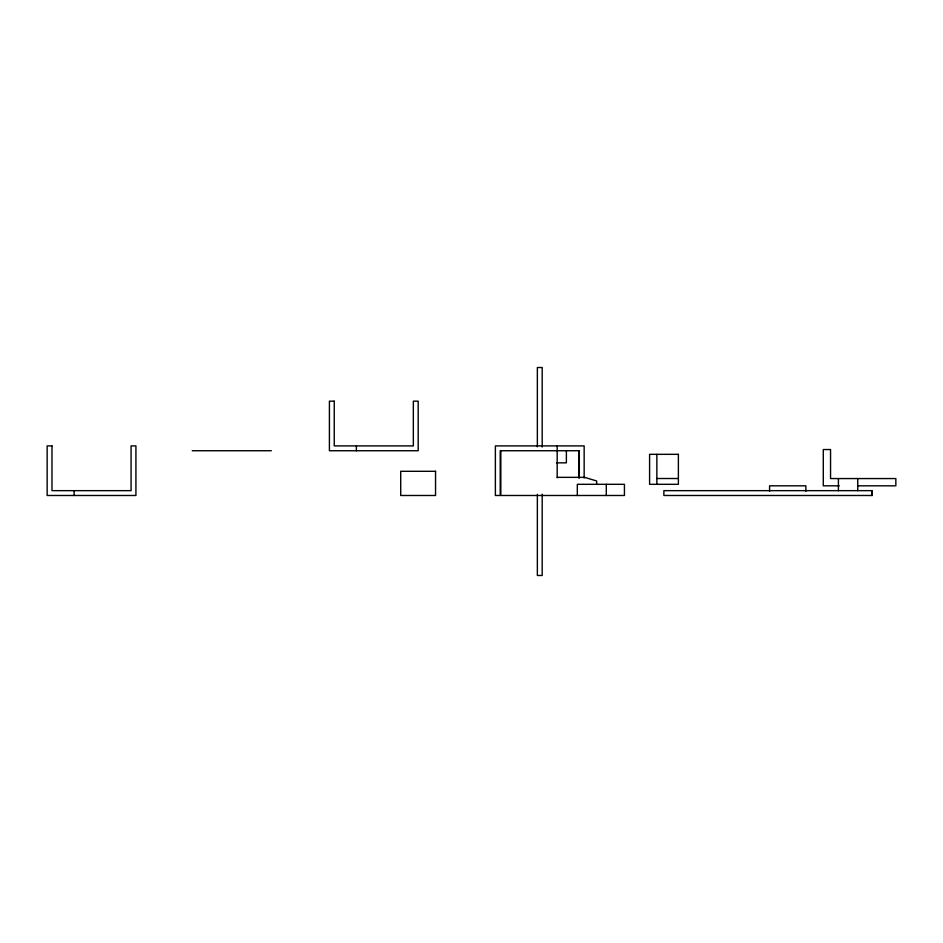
<?xml version="1.0" encoding="UTF-8"?>
<svg xmlns="http://www.w3.org/2000/svg" width="943" height="943" viewBox="0 0 943 943"><rect width="100%" height="100%" fill="white"/><g stroke="black" fill="none" stroke-linecap="round" stroke-linejoin="round"><path stroke-width="1.41" d="M192.242 450.742L271.336 450.742M556.57 462.836L566.378 462.836L566.378 450.742M557.183 477.347L584.566 477.347L596.66 480.977L596.66 484.313M656.858 478.514L678.382 478.514M839.246 485.822L823.286 485.822L823.286 449.54L830.547 449.54L830.547 478.561L895.85 478.561L895.85 485.822L858.118 485.822M871.839 490.655L871.839 495.488M857.753 478.561L857.753 490.655M838.41 478.561L838.41 490.655M805.864 491.35L805.864 485.822L769.582 485.822L769.582 491.35M656.858 454.326L656.858 484.313M606.29 484.313L606.29 495.488M584.153 477.995L584.153 445.909L495.381 445.909L495.381 495.488L500.226 495.488L500.226 450.742L579.32 450.742L579.32 478.172M578.719 450.742L578.719 477.83M577.316 495.488L577.316 484.313L624.431 484.313L624.431 495.488L500.827 495.488L500.827 450.742M557.183 445.909L557.183 477.7M542.19 447.029L542.19 367.522L537.357 367.522L537.357 446.805M542.19 494.167L542.19 575.478L537.357 575.478L537.357 494.38M356.383 445.909L356.383 450.742M74.12 490.655L74.12 495.488M334.246 401.164L329.413 401.164L329.413 450.742L418.185 450.742L418.185 401.164L413.34 401.164L413.34 445.909L334.246 445.909L334.246 401.164M51.983 445.909L47.15 445.909L47.15 495.488L135.922 495.488L135.922 445.909L131.077 445.909L131.077 490.655L51.983 490.655L51.983 445.909M678.382 454.326L649.597 454.326L649.597 484.313L678.382 484.313L678.382 454.326M435.548 471.3L400.716 471.3L400.716 495.488L435.548 495.488L435.548 471.3M872.275 490.655L663.872 490.655L663.872 495.488L872.275 495.488L872.275 490.655"/></g></svg>
